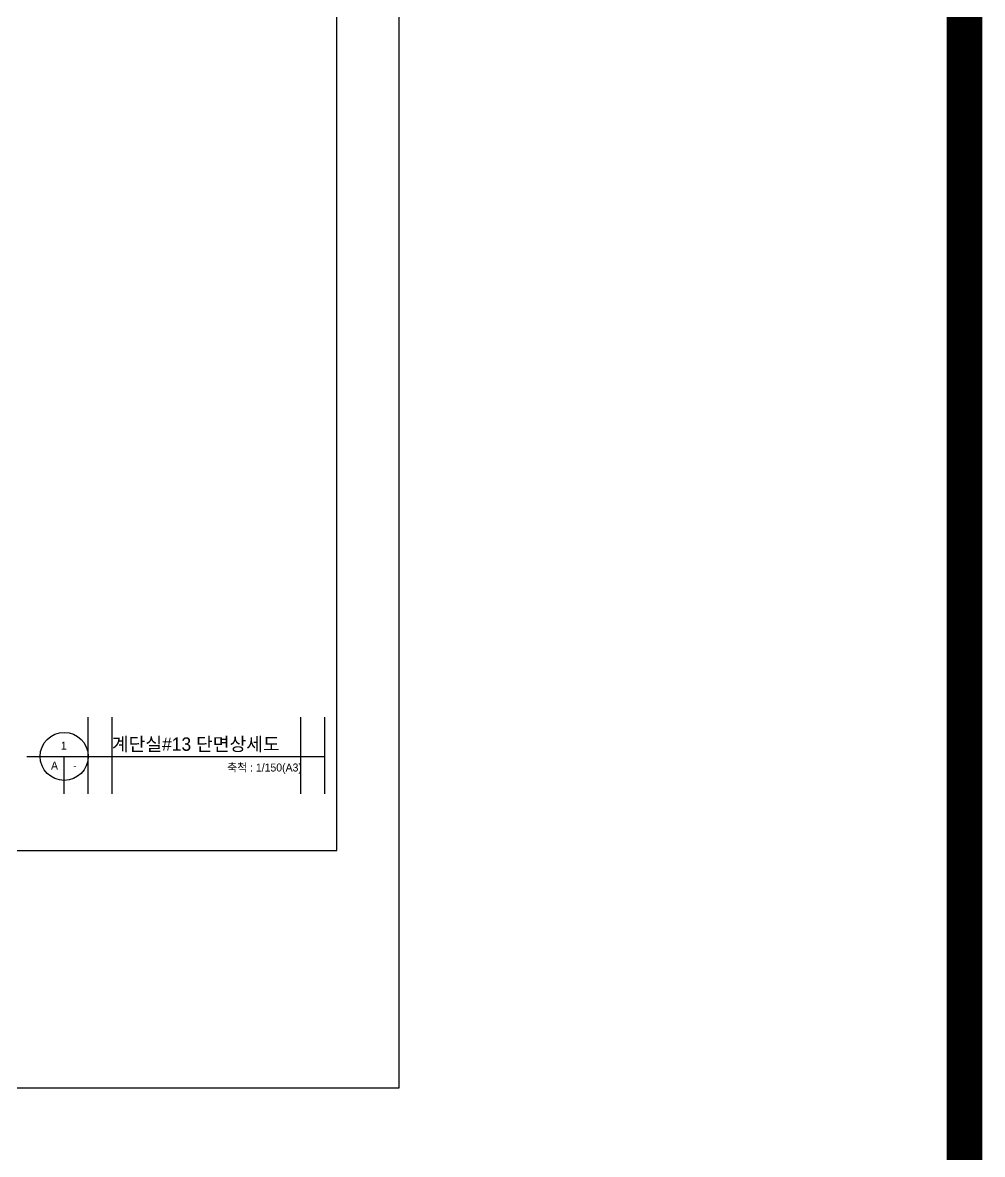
# Model space of a CAD drawing. Header units: millimetres. Extents: x 11948722 to 13111668, y -10771712 to -10232988.
# Drawn here: x 12794885 to 12821868, y -10516996 to -10485192 of the extents above; entities that cross this region are included whole.
import ezdxf
from ezdxf.enums import TextEntityAlignment as Align

# ---------------------------------------------------------------- set-up
doc = ezdxf.new("R2010")
doc.units = ezdxf.units.MM
doc.header["$LTSCALE"] = 150
doc.header["$MEASUREMENT"] = 0
doc.layers.get('Defpoints').update_dxf_attribs({"color": 117, "linetype": 'CONTINUOUS'})
for name, color, linetype in [('CON', 2, 'CONTINUOUS'), ('Xref-계단단면도$0$A-TIT', 2, 'CONTINUOUS'), ('Xref-계단단면도$0$A-TXT-5.0', 3, 'CONTINUOUS'), ('Xref-계단단면도$0$SYM-2', 7, 'CONTINUOUS')]:
    doc.layers.add(name, color=color, linetype=linetype)
doc.styles.add('Xref-계단단면도$0$나눔고딕 Se', font='')
doc.styles.add('Xref-계단단면도$0$돋움', font='')
doc.styles.get('Xref-계단단면도$0$나눔고딕 Se').set_extended_font_data('Dotum')
doc.styles.get('Xref-계단단면도$0$돋움').set_extended_font_data('Dotum')

msp = doc.modelspace()

# ---------------------------------------------------------------- linework, layer by layer
at = {"layer": 'CON', "ltscale": 1200, "const_width": 1000}
msp.add_lwpolyline([(12306457.7, -10423882.6), (12821367.8, -10423882.6), (12821367.8, -10608888.5), (12306457.7, -10608888.5)], close=True, dxfattribs=at)
at = {"layer": 'Defpoints', "linetype": 'ByBlock'}
for p, q in [((12796727.7, -10506862.2), (12796727.7, -10504705.4)), ((12797402.7, -10506862.2), (12797402.7, -10504705.4)), ((12802708.9, -10506862.2), (12802708.9, -10504705.4)), ((12803383.9, -10506862.2), (12803383.9, -10504705.4))]:
    msp.add_line(p, q, dxfattribs=at)
at = {"layer": 'Defpoints', "ltscale": 1200}
for points in [[(12760912.7, -10452136.3), (12805462.7, -10452136.3), (12805462.7, -10515136.3), (12760912.7, -10515136.3)], [(12762765.7, -10508461.3), (12803715.7, -10508461.3), (12803715.7, -10453936.3), (12762765.7, -10453936.3)]]:
    msp.add_lwpolyline(points, close=True, dxfattribs=at)
at = {"layer": 'Xref-계단단면도$0$A-TIT'}
for p, q in [((12795002.7, -10505812.2), (12803383.9, -10505812.2)), ((12796052.7, -10506862.2), (12796052.7, -10505812.2))]:
    msp.add_line(p, q, dxfattribs=at)
msp.add_circle((12796052.7, -10505812.2), 675, dxfattribs=at)

# ---------------------------------------------------------------- texts
at = {"layer": 'Xref-계단단면도$0$A-TXT-5.0', "style": 'Xref-계단단면도$0$돋움'}
msp.add_text('계단실#13 단면상세도', height=375, dxfattribs=at).set_placement((12797393.4, -10505654.7))
msp.add_text('축척 : 1/150(A3)', height=225, dxfattribs=at).set_placement((12802735.8, -10506125.1), align=Align.MIDDLE_RIGHT)
at = {"layer": 'Xref-계단단면도$0$SYM-2', "color": 3, "style": 'Xref-계단단면도$0$나눔고딕 Se'}
for s, p in [('1', (12796041.6, -10505511.1)), ('A', (12795781.1, -10506071.1)), ('-', (12796351, -10506075.4))]:
    msp.add_text(s, height=225, dxfattribs=at).set_placement(p, align=Align.MIDDLE_CENTER)

doc.saveas('drawing.dxf')
